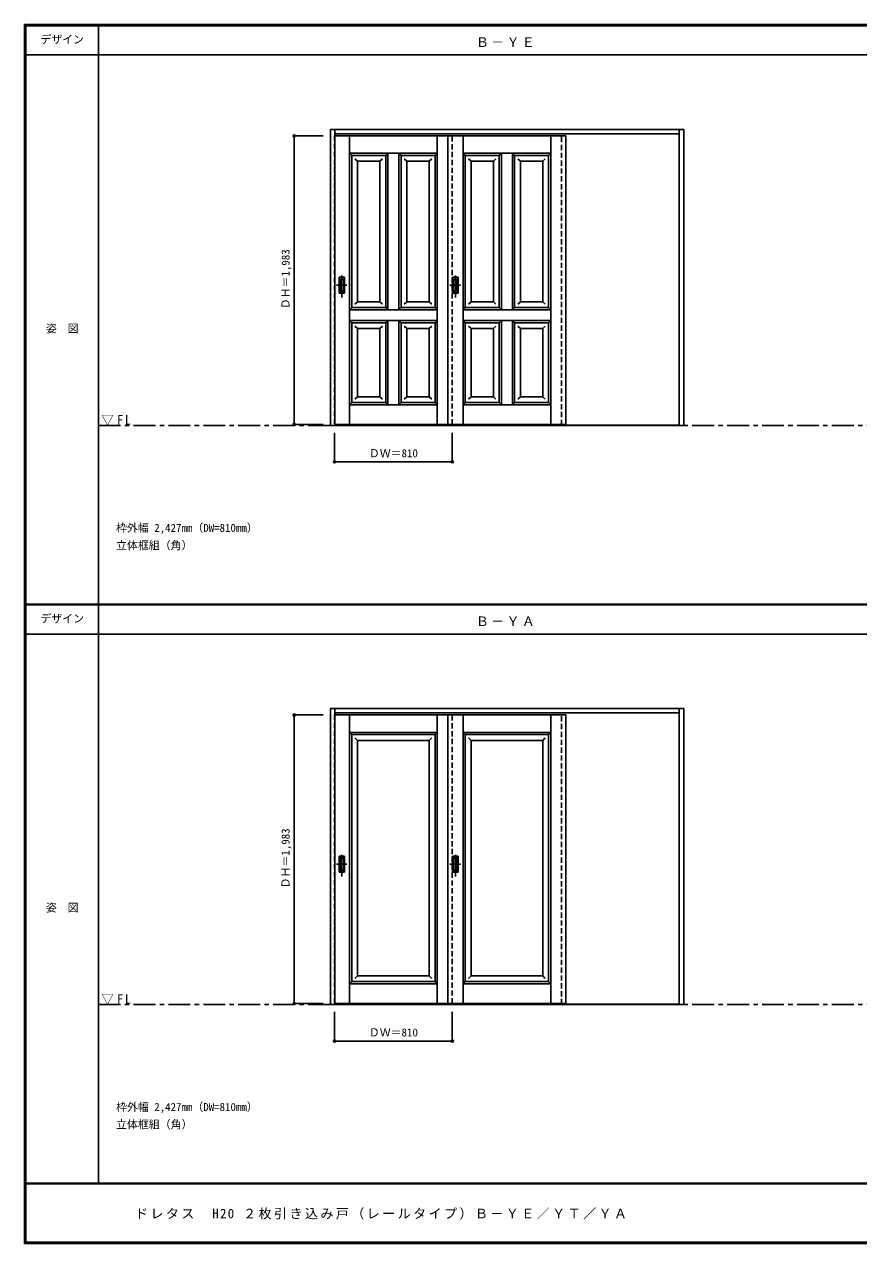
# Model space of a CAD drawing. Units: millimetres, scale not verified. Extents: x -6000 to 5700, y -4307 to 4260.
# Drawn here: x -6000 to -267, y -4205 to 4175 of the extents above; entities that cross this region are included whole.
import ezdxf
from ezdxf.enums import TextEntityAlignment as Align

# ---------------------------------------------------------------- set-up
doc = ezdxf.new("R2010")
doc.units = ezdxf.units.MM
doc.header["$LTSCALE"] = 30
doc.header["$PDMODE"] = 32
doc.header["$PDSIZE"] = 15
doc.linetypes.add('CHAIN1', pattern=[8, 5, -1, 1, -1])
doc.linetypes.add('DASHED1', pattern=[1.8, 1.2, -0.6])
for name, color, linetype in [('0-2_扉', 7, 'Continuous'), ('0-4_枠', 3, 'Continuous'), ('0-6_引手', 7, 'Continuous'), ('0-A_文字', 7, 'Continuous'), ('0-B_寸法', 4, 'Continuous'), ('F-1_枠', 6, 'Continuous'), ('F-A_文字', 7, 'Continuous')]:
    doc.layers.add(name, color=color, linetype=linetype)
doc.styles.add('ＭＳ ゴシック', font='')
doc.styles.get('ＭＳ ゴシック').set_extended_font_data('MS Gothic')

msp = doc.modelspace()

# ---------------------------------------------------------------- linework, layer by layer
at = {"layer": '0-2_扉'}
for p, q in [((-3866.15, 3409), (-3059.15, 3409)), ((-3765.65, 1426), (-3765.65, 3409)), ((-3162.65, 1426), (-3162.65, 3409)), ((-3089.15, 3409), (-3059.15, 3409)), ((-3089.15, 1426), (-3089.15, 3409)), ((-2279.15, 3409), (-3089.15, 3409)), ((-2985.65, 1426), (-2985.65, 3409)), ((-2382.65, 1426), (-2382.65, 3409)), ((-3765.65, 3289), (-3424.15, 3289)), ((-3750.65, 2360.24), (-3750.65, 3274)), ((-3516.65, 3274), (-3501.65, 3289)), ((-3516.65, 3274), (-3516.65, 2986)), ((-3501.65, 3289), (-3501.65, 2214)), ((-3426.65, 3289), (-3426.65, 2214)), ((-3411.65, 3274), (-3426.36, 3288.71)), ((-3424.15, 3289), (-3162.65, 3289)), ((-3411.65, 3274), (-3411.65, 2986)), ((-3411.65, 3274), (-3177.65, 3274)), ((-3162.65, 3289), (-3177.65, 3274)), ((-3177.65, 2229), (-3177.65, 3274)), ((-2985.65, 3289), (-2970.65, 3274)), ((-2724.15, 3289), (-2985.65, 3289)), ((-2970.65, 2229), (-2970.65, 3274)), ((-2736.65, 3274), (-2970.65, 3274)), ((-2736.65, 3274), (-2721.94, 3288.71)), ((-2736.65, 3274), (-2736.65, 2986)), ((-2382.65, 3289), (-2724.15, 3289)), ((-2721.65, 3289), (-2721.65, 2214)), ((-2631.65, 3274), (-2646.65, 3289)), ((-2646.65, 3289), (-2646.65, 2214)), ((-2631.65, 3274), (-2631.65, 2986)), ((-2397.65, 2360.24), (-2397.65, 3274)), ((-3710.61, 3234), (-3728.29, 3251.68)), ((-3556.61, 3234), (-3710.65, 3234)), ((-3710.65, 2269), (-3710.65, 3234)), ((-3556.65, 3234), (-3556.65, 2269)), ((-3556.61, 3234), (-3538.94, 3251.68)), ((-3371.65, 3234), (-3389.33, 3251.68)), ((-3217.65, 3234), (-3371.65, 3234)), ((-3371.65, 2269), (-3371.65, 3234)), ((-3217.65, 3234), (-3199.97, 3251.68)), ((-3217.65, 3234), (-3217.65, 2269)), ((-2930.65, 3234), (-2948.33, 3251.68)), ((-2930.65, 3234), (-2776.65, 3234)), ((-2930.65, 3234), (-2930.65, 2269)), ((-2776.65, 3234), (-2758.97, 3251.68)), ((-2776.65, 2269), (-2776.65, 3234)), ((-2591.69, 3234), (-2609.36, 3251.68)), ((-2591.69, 3234), (-2437.65, 3234)), ((-2591.65, 3234), (-2591.65, 2269)), ((-2437.69, 3234), (-2420.01, 3251.68)), ((-2437.65, 2269), (-2437.65, 3234)), ((-3750.46, 3091), (-3750.65, 3091)), ((-2397.84, 3091), (-2397.65, 3091)), ((-3516.65, 2986), (-3516.65, 2229)), ((-3411.65, 2986), (-3411.65, 2229)), ((-2736.65, 2986), (-2736.65, 2229)), ((-2631.65, 2986), (-2631.65, 2229)), ((-3710.65, 2766), (-3710.65, 2767.43)), ((-3371.65, 2766), (-3371.65, 2767.43)), ((-2776.65, 2766), (-2776.65, 2767.43)), ((-2437.65, 2766), (-2437.65, 2767.43)), ((-3750.65, 2229), (-3750.65, 2371.05)), ((-2397.65, 2229), (-2397.65, 2371.05)), ((-3710.65, 2269), (-3728.33, 2251.32)), ((-3710.65, 2269), (-3710.65, 2270.43)), ((-3556.65, 2269), (-3710.65, 2269)), ((-3556.65, 2269), (-3538.97, 2251.32)), ((-3371.65, 2269), (-3389.33, 2251.32)), ((-3371.65, 2269), (-3371.65, 2270.43)), ((-3217.65, 2269), (-3371.65, 2269)), ((-3217.65, 2269), (-3199.97, 2251.32)), ((-2930.65, 2269), (-2948.33, 2251.32)), ((-2930.65, 2269), (-2776.65, 2269)), ((-2776.65, 2269), (-2776.65, 2270.43)), ((-2776.65, 2269), (-2758.97, 2251.32)), ((-2591.65, 2269), (-2609.33, 2251.32)), ((-2591.65, 2269), (-2437.65, 2269)), ((-2437.65, 2269), (-2437.65, 2270.43)), ((-2437.65, 2269), (-2419.97, 2251.32)), ((-3765.65, 2214), (-3750.65, 2229)), ((-3426.65, 2214), (-3765.65, 2214)), ((-3750.65, 2229), (-3551.65, 2229)), ((-3516.65, 2229), (-3705.65, 2229)), ((-3516.65, 2229), (-3501.65, 2214)), ((-3426.65, 2214), (-3411.65, 2229)), ((-3411.65, 2229), (-3222.65, 2229)), ((-3177.65, 2229), (-3411.65, 2229)), ((-2970.65, 2229), (-2736.65, 2229)), ((-2736.65, 2229), (-2925.65, 2229)), ((-2721.65, 2214), (-2736.65, 2229)), ((-2721.65, 2214), (-2382.65, 2214)), ((-2631.65, 2229), (-2646.65, 2214)), ((-2631.65, 2229), (-2442.65, 2229)), ((-2397.65, 2229), (-2596.65, 2229)), ((-2382.65, 2214), (-2397.65, 2229)), ((-3765.65, 2139), (-3426.65, 2139)), ((-3750.65, 1576), (-3750.65, 2124)), ((-3710.61, 2084), (-3728.29, 2101.68)), ((-3556.61, 2084), (-3538.94, 2101.68)), ((-3516.65, 2124), (-3501.65, 2139)), ((-3516.65, 2124), (-3516.65, 1576)), ((-3501.65, 2139), (-3501.65, 1561)), ((-3426.65, 2139), (-3426.65, 1561)), ((-3426.65, 2139), (-3411.65, 2124)), ((-3426.65, 2139), (-3162.65, 2139)), ((-3411.65, 2124), (-3411.65, 1576)), ((-3411.65, 2124), (-3177.65, 2124)), ((-3371.65, 2084), (-3389.33, 2101.68)), ((-3217.65, 2084), (-3199.97, 2101.68)), ((-2721.65, 2139), (-2985.65, 2139)), ((-2736.65, 2124), (-2970.65, 2124)), ((-2930.65, 2084), (-2948.33, 2101.68)), ((-2776.65, 2084), (-2758.97, 2101.68)), ((-2721.65, 2139), (-2736.65, 2124)), ((-2736.65, 2124), (-2736.65, 1576)), ((-2721.65, 2139), (-2721.65, 1561)), ((-2382.65, 2139), (-2721.65, 2139)), ((-2646.65, 2139), (-2646.65, 1561)), ((-2631.65, 2124), (-2646.65, 2139)), ((-2631.65, 2124), (-2631.65, 1576)), ((-2591.69, 2084), (-2609.36, 2101.68)), ((-2437.69, 2084), (-2420.01, 2101.68)), ((-2397.65, 1576), (-2397.65, 2124)), ((-3556.61, 2084), (-3710.65, 2084)), ((-3710.65, 1616), (-3710.65, 2084)), ((-3556.65, 2084), (-3556.65, 1616)), ((-3371.65, 1617.43), (-3371.65, 2084)), ((-3217.65, 2084), (-3371.65, 2084)), ((-3217.65, 2084), (-3217.65, 1616)), ((-2930.65, 2084), (-2776.65, 2084)), ((-2930.65, 2084), (-2930.65, 1616)), ((-2776.65, 1617.43), (-2776.65, 2084)), ((-2591.69, 2084), (-2437.65, 2084)), ((-2591.65, 2084), (-2591.65, 1616)), ((-2437.65, 1616), (-2437.65, 2084)), ((-3710.65, 1616), (-3728.33, 1598.32)), ((-3710.65, 1616), (-3710.65, 1617.43)), ((-3556.65, 1616), (-3710.65, 1616)), ((-3556.65, 1616), (-3538.97, 1598.32)), ((-3371.65, 1616), (-3389.33, 1598.32)), ((-3371.65, 1616), (-3371.65, 1617.43)), ((-3217.65, 1616), (-3371.65, 1616)), ((-3217.65, 1616), (-3199.97, 1598.32)), ((-2930.65, 1616), (-2948.33, 1598.32)), ((-2930.65, 1616), (-2776.65, 1616)), ((-2776.65, 1616), (-2776.65, 1617.43)), ((-2776.65, 1616), (-2758.97, 1598.32)), ((-2591.65, 1616), (-2609.33, 1598.32)), ((-2591.65, 1616), (-2437.65, 1616)), ((-2437.65, 1616), (-2437.65, 1617.43)), ((-2437.65, 1616), (-2419.97, 1598.32)), ((-3750.65, 1576), (-3516.65, 1576)), ((-3516.65, 1576), (-3501.65, 1561)), ((-3411.65, 1576), (-3426.65, 1561)), ((-3426.65, 1561), (-3162.65, 1561)), ((-2721.65, 1561), (-2985.65, 1561)), ((-2736.65, 1576), (-2721.65, 1561)), ((-2631.65, 1576), (-2646.65, 1561)), ((-2397.65, 1576), (-2631.65, 1576)), ((-3866.15, 1426), (-3059.15, 1426)), ((-3089.15, 1426), (-3059.15, 1426)), ((-3866.15, -571.5), (-3059.15, -571.5)), ((-3765.65, -2554.5), (-3765.65, -571.5)), ((-3162.65, -2554.5), (-3162.65, -571.5)), ((-3089.15, -571.5), (-3059.15, -571.5)), ((-3089.15, -2554.5), (-3089.15, -571.5)), ((-2279.15, -571.5), (-3089.15, -571.5)), ((-2985.65, -2554.5), (-2985.65, -571.5)), ((-2382.65, -2554.5), (-2382.65, -571.5)), ((-3765.65, -691.5), (-3750.65, -706.5)), ((-3750.65, -1620.26), (-3750.65, -706.5)), ((-3750.65, -706.5), (-3177.65, -706.5)), ((-3710.61, -746.5), (-3728.29, -728.82)), ((-3217.65, -746.5), (-3710.65, -746.5)), ((-3710.65, -2364.5), (-3710.65, -746.5)), ((-3217.65, -746.5), (-3199.97, -728.82)), ((-3217.65, -746.5), (-3217.65, -2364.5)), ((-3177.65, -2404.5), (-3177.65, -706.5)), ((-2397.65, -706.5), (-2970.65, -706.5)), ((-2970.65, -2404.5), (-2970.65, -706.5)), ((-2930.65, -746.5), (-2948.33, -728.82)), ((-2930.65, -746.5), (-2437.65, -746.5)), ((-2930.65, -746.5), (-2930.65, -2364.5)), ((-2437.69, -746.5), (-2420.01, -728.82)), ((-2437.65, -2364.5), (-2437.65, -746.5)), ((-2382.65, -691.5), (-2397.65, -706.5)), ((-2397.65, -1620.26), (-2397.65, -706.5)), ((-3750.46, -889.5), (-3750.65, -889.5)), ((-2397.84, -889.5), (-2397.65, -889.5)), ((-3750.65, -2404.5), (-3750.65, -1609.45)), ((-2397.65, -2404.5), (-2397.65, -1609.45)), ((-3750.65, -2404.5), (-3765.65, -2419.5)), ((-3765.65, -2419.5), (-3162.65, -2419.5)), ((-3710.65, -2364.5), (-3728.33, -2382.18)), ((-3710.65, -2364.5), (-3710.65, -2363.07)), ((-3217.65, -2364.5), (-3710.65, -2364.5)), ((-3217.65, -2364.5), (-3199.97, -2382.18)), ((-2382.65, -2419.5), (-2985.65, -2419.5)), ((-2930.65, -2364.5), (-2948.33, -2382.18)), ((-2930.65, -2364.5), (-2437.65, -2364.5)), ((-2437.65, -2364.5), (-2437.65, -2363.07)), ((-2437.65, -2364.5), (-2419.97, -2382.18)), ((-2397.65, -2404.5), (-2382.65, -2419.5)), ((-3866.15, -2554.5), (-3059.15, -2554.5)), ((-3089.15, -2554.5), (-3059.15, -2554.5))]:
    msp.add_line(p, q, dxfattribs=at)
for points in [[(-2279.15, 3409), (-2279.15, 1426), (-3089.15, 1426)], [(-3765.65, 3289), (-3750.65, 3274), (-3516.65, 3274)], [(-2382.65, 3289), (-2397.65, 3274), (-2631.65, 3274)], [(-3177.65, 2229), (-3162.65, 2214), (-3426.65, 2214)], [(-2970.65, 2229), (-2985.65, 2214), (-2721.65, 2214)], [(-3765.65, 2139), (-3750.65, 2124), (-3516.65, 2124)], [(-3177.65, 1576), (-3177.65, 2124), (-3162.65, 2139)], [(-2970.65, 1576), (-2970.65, 2124), (-2985.65, 2139)], [(-2382.65, 2139), (-2397.65, 2124), (-2631.65, 2124)], [(-3750.65, 1576), (-3765.65, 1561), (-3426.65, 1561)], [(-3411.65, 1576), (-3177.65, 1576), (-3162.65, 1561)], [(-2736.65, 1576), (-2970.65, 1576), (-2985.65, 1561)], [(-2397.65, 1576), (-2382.65, 1561), (-2721.65, 1561)], [(-2279.15, -571.5), (-2279.15, -2554.5), (-3089.15, -2554.5)], [(-3765.65, -691.5), (-3162.65, -691.5), (-3177.65, -706.5)], [(-2382.65, -691.5), (-2985.65, -691.5), (-2970.65, -706.5)], [(-3750.65, -2404.5), (-3177.65, -2404.5), (-3162.65, -2419.5)], [(-2397.65, -2404.5), (-2970.65, -2404.5), (-2985.65, -2419.5)]]:
    msp.add_lwpolyline(points, dxfattribs=at)
at = {"layer": '0-4_枠'}
for p, q in [((-3896.15, 3453), (-1469.15, 3453)), ((-3866.15, 1418), (-3866.15, 3453)), ((-1499.15, 1418), (-1499.15, 3453)), ((-1469.15, 1418), (-1469.15, 3453)), ((-3866.15, 3423), (-1499.15, 3423)), ((-1499.15, 1421), (-3866.15, 1421)), ((-1499.15, 1418), (-3866.15, 1418)), ((-3089.15, 1418), (-3059.15, 1418)), ((-1469.15, 1418), (-1499.15, 1418)), ((-3896.15, -527.5), (-1469.15, -527.5)), ((-3866.15, -2562.5), (-3866.15, -527.5)), ((-3866.15, -557.5), (-1499.15, -557.5)), ((-1499.15, -2562.5), (-1499.15, -527.5)), ((-1469.15, -2562.5), (-1469.15, -527.5)), ((-1499.15, -2559.5), (-3866.15, -2559.5)), ((-1499.15, -2562.5), (-3866.15, -2562.5)), ((-3089.15, -2562.5), (-3059.15, -2562.5)), ((-1469.15, -2562.5), (-1499.15, -2562.5))]:
    msp.add_line(p, q, dxfattribs=at)
at = {"layer": '0-4_枠', "color": 4, "linetype": 'DASHED1'}
for p, q in [((-3869.15, 3409), (-3869.15, 1426)), ((-3866.15, 3409), (-3869.15, 3409)), ((-3059.15, 1426), (-3059.15, 3409)), ((-2309.15, 1421), (-2309.15, 3423)), ((-2279.15, 1421), (-2279.15, 3423)), ((-3866.15, 1426), (-3869.15, 1426)), ((-3869.15, -571.5), (-3869.15, -2554.5)), ((-3866.15, -571.5), (-3869.15, -571.5)), ((-3059.15, -2554.5), (-3059.15, -571.5)), ((-2309.15, -2559.5), (-2309.15, -557.5)), ((-2279.15, -2559.5), (-2279.15, -557.5)), ((-3866.15, -2554.5), (-3869.15, -2554.5))]:
    msp.add_line(p, q, dxfattribs=at)
at = {"layer": '0-4_枠', "color": 7, "linetype": 'CHAIN1'}
for p, q in [((-5490, 1418), (5690, 1418)), ((-5490, -2562.5), (100, -2562.5))]:
    msp.add_line(p, q, dxfattribs=at)
at = {"layer": '0-4_枠'}
for points in [[(-3866.15, 1418), (-3896.15, 1418), (-3896.15, 3453)], [(-3866.15, -2562.5), (-3896.15, -2562.5), (-3896.15, -527.5)]]:
    msp.add_lwpolyline(points, dxfattribs=at)
at = {"layer": '0-6_引手'}
for p, q in [((-3837.15, 2438.5), (-3799.15, 2438.5)), ((-3837.15, 2328.5), (-3837.15, 2438.5)), ((-3799.15, 2328.5), (-3799.15, 2438.5)), ((-3057.15, 2438.5), (-3019.15, 2438.5)), ((-3057.15, 2328.5), (-3057.15, 2438.5)), ((-3019.15, 2328.5), (-3019.15, 2438.5)), ((-3830.65, 2422.5), (-3805.65, 2422.5)), ((-3830.65, 2344.5), (-3830.65, 2422.5)), ((-3805.65, 2344.5), (-3805.65, 2422.5)), ((-3050.65, 2422.5), (-3025.65, 2422.5)), ((-3050.65, 2344.5), (-3050.65, 2422.5)), ((-3025.65, 2344.5), (-3025.65, 2422.5)), ((-3837.15, 2328.5), (-3799.15, 2328.5)), ((-3830.65, 2344.5), (-3805.65, 2344.5)), ((-3057.15, 2328.5), (-3019.15, 2328.5)), ((-3050.65, 2344.5), (-3025.65, 2344.5)), ((-3837.15, -1542), (-3799.15, -1542)), ((-3837.15, -1652), (-3837.15, -1542)), ((-3830.65, -1558), (-3805.65, -1558)), ((-3830.65, -1636), (-3830.65, -1558)), ((-3805.65, -1636), (-3805.65, -1558)), ((-3799.15, -1652), (-3799.15, -1542)), ((-3057.15, -1542), (-3019.15, -1542)), ((-3057.15, -1652), (-3057.15, -1542)), ((-3050.65, -1558), (-3025.65, -1558)), ((-3050.65, -1636), (-3050.65, -1558)), ((-3025.65, -1636), (-3025.65, -1558)), ((-3019.15, -1652), (-3019.15, -1542)), ((-3837.15, -1652), (-3799.15, -1652)), ((-3830.65, -1636), (-3805.65, -1636)), ((-3057.15, -1652), (-3019.15, -1652)), ((-3050.65, -1636), (-3025.65, -1636))]:
    msp.add_line(p, q, dxfattribs=at)
at = {"layer": '0-6_引手', "linetype": 'CHAIN1'}
for p, q in [((-3818.15, 2298.27), (-3818.15, 2469.12)), ((-3038.15, 2298.27), (-3038.15, 2469.12)), ((-3856.22, 2383.5), (-3783.71, 2383.5)), ((-3076.22, 2383.5), (-3003.72, 2383.5)), ((-3818.15, -1682.23), (-3818.15, -1511.38)), ((-3038.15, -1682.23), (-3038.15, -1511.38)), ((-3856.22, -1597), (-3783.71, -1597)), ((-3076.22, -1597), (-3003.72, -1597))]:
    msp.add_line(p, q, dxfattribs=at)
at = {"layer": '0-6_引手', "linetype": 'DASHED1'}
for p, q in [((-3802.15, 2332.5), (-3802.15, 2434.5)), ((-3022.15, 2332.5), (-3022.15, 2434.5)), ((-3834.15, 2332.5), (-3802.15, 2332.5)), ((-3054.15, 2332.5), (-3022.15, 2332.5)), ((-3802.15, -1648), (-3802.15, -1546)), ((-3022.15, -1648), (-3022.15, -1546)), ((-3834.15, -1648), (-3802.15, -1648)), ((-3054.15, -1648), (-3022.15, -1648))]:
    msp.add_line(p, q, dxfattribs=at)
for points in [[(-3834.15, 2332.5), (-3834.15, 2434.5), (-3802.15, 2434.5)], [(-3054.15, 2332.5), (-3054.15, 2434.5), (-3022.15, 2434.5)], [(-3834.15, -1648), (-3834.15, -1546), (-3802.15, -1546)], [(-3054.15, -1648), (-3054.15, -1546), (-3022.15, -1546)]]:
    msp.add_lwpolyline(points, dxfattribs=at)
at = {"layer": '0-B_寸法'}
for p, q in [((-4146.15, 3409), (-3946.15, 3409)), ((-4146.15, 3409), (-4146.15, 1426)), ((-4146.15, 1426), (-3946.15, 1426)), ((-3869.15, 1168), (-3869.15, 1368)), ((-3059.15, 1168), (-3059.15, 1368)), ((-3869.15, 1168), (-3059.15, 1168)), ((-4146.15, -571.5), (-3946.15, -571.5)), ((-4146.15, -571.5), (-4146.15, -2554.5)), ((-4146.15, -2554.5), (-3946.15, -2554.5)), ((-3869.15, -2812.5), (-3869.15, -2612.5)), ((-3059.15, -2812.5), (-3059.15, -2612.5)), ((-3869.15, -2812.5), (-3059.15, -2812.5))]:
    msp.add_line(p, q, dxfattribs=at)
at = {"layer": '0-B_寸法', "color": 7}
for p in [(-4146.15, 3409), (-4146.15, 1426), (-3869.15, 1168), (-3059.15, 1168), (-4146.15, -571.5), (-4146.15, -2554.5), (-3869.15, -2812.5), (-3059.15, -2812.5)]:
    msp.add_point(p, dxfattribs=at)
at = {"layer": 'F-1_枠'}
for p, q in [((-6000, 4175), (5700, 4175)), ((-6000, 4175), (-6000, -4205)), ((-6000, 4170), (5700, 4170)), ((-6000, 4165), (5700, 4165)), ((-5995, 4175), (-5995, -4205)), ((-5990, 4175), (-5990, -4205)), ((-5490, 4175), (-5490, -3790)), ((-6000, 3965), (5700, 3965)), ((-6000, 190.5), (5700, 190.5)), ((-6000, 187.5), (5700, 187.5)), ((-6000, 184.5), (5700, 184.5)), ((-6000, -15.5), (5700, -15.5)), ((5700, -3790), (-6000, -3790)), ((5700, -3795), (-6000, -3795)), ((5700, -4195), (-6000, -4195)), ((5700, -4200), (-6000, -4200)), ((5700, -4205), (-6000, -4205))]:
    msp.add_line(p, q, dxfattribs=at)

# ---------------------------------------------------------------- texts
at = {"layer": '0-A_文字', "style": 'ＭＳ ゴシック'}
for s, p in [('枠外幅 2,427mm（DW=810mm）', (-5370, 670.5)), ('立体框組（角）', (-5370, 550.5)), ('枠外幅 2,427mm（DW=810mm）', (-5370, -3310)), ('立体框組（角）', (-5370, -3430))]:
    msp.add_text(s, height=54.99, dxfattribs=at).set_placement(p, align=Align.BOTTOM_LEFT)
at = {"layer": '0-A_文字', "char_height": 65.98, "attachment_point": 7, "style": 'ＭＳ ゴシック'}
for s, insert in [('\\T1.17;Ｂ－ＹＥ', (-2897.5, 4020)), ('\\T1.26;\\W0.95;▽FL', (-5471.25, 1418)), ('\\T1.17;Ｂ－ＹＡ', (-2897.5, 39.5)), ('\\T1.26;\\W0.95;▽FL', (-5471.25, -2562.5))]:
    msp.add_mtext(s, dxfattribs=dict(at, insert=insert))
at = {"layer": '0-B_寸法', "color": 7, "style": 'ＭＳ ゴシック'}
for p in [(-4161.15, 2217.25), (-4161.15, -1763.25)]:
    msp.add_text('ＤＨ＝1,983', height=54.99, rotation=90, dxfattribs=at).set_placement(p, align=Align.BOTTOM_LEFT)
for p in [(-3632.9, 1183), (-3632.9, -2797.5)]:
    msp.add_text('ＤＷ＝810', height=54.99, dxfattribs=at).set_placement(p, align=Align.BOTTOM_LEFT)
at = {"layer": 'F-A_文字', "style": 'ＭＳ ゴシック'}
for s, p in [('デザイン', (-5890, 4027.5)), ('姿\u3000図', (-5852.5, 2040.25)), ('デザイン', (-5890, 47)), ('姿\u3000図', (-5852.5, -1940.25))]:
    msp.add_text(s, height=54.99, dxfattribs=at).set_placement(p, align=Align.BOTTOM_LEFT)
at = {"layer": 'F-A_文字', "insert": (-5240, -4040), "char_height": 65.98, "attachment_point": 7, "style": 'ＭＳ ゴシック'}
msp.add_mtext('\\T1.18;ドレタス\u3000H20\\~２枚引き込み戸（レールタイプ）Ｂ－ＹＥ／ＹＴ／ＹＡ', dxfattribs=at)

doc.saveas('drawing.dxf')
